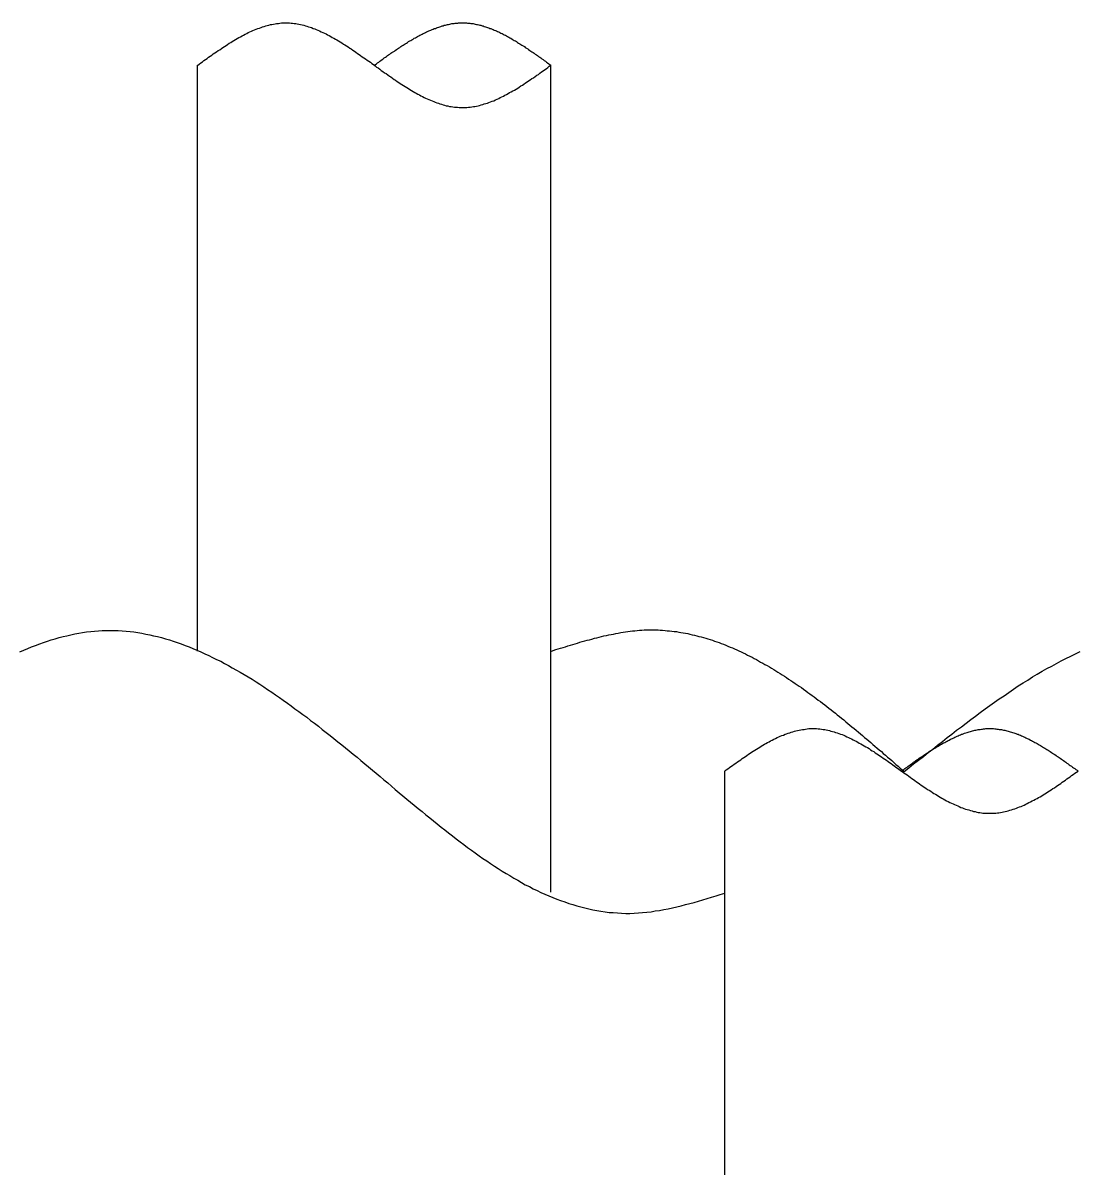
# Model space of a CAD drawing. Extents: x 443 to 1217, y -1921 to -677.
# Drawn here: x 550.43 to 555.27, y -858.66 to -853.4 of the extents above; entities that cross this region are included whole.
import ezdxf

# ---------------------------------------------------------------- set-up
doc = ezdxf.new("R2010")
doc.units = 0
doc.header["$MEASUREMENT"] = 0
doc.layers.add('5', color=7, linetype='CONTINUOUS')

msp = doc.modelspace()

# ---------------------------------------------------------------- linework, layer by layer
at = {"layer": '5', "color": 7}
for p, q in [((551.4778, -853.4358), (551.4843, -853.4325)), ((551.4843, -853.4325), (551.492, -853.4292)), ((551.492, -853.4292), (551.4996, -853.427)), ((551.4996, -853.427), (551.5061, -853.4238)), ((551.5061, -853.4238), (551.5138, -853.4216)), ((551.5138, -853.4216), (551.5214, -853.4183)), ((551.5214, -853.4183), (551.5279, -853.4161)), ((551.5279, -853.4161), (551.5356, -853.414)), ((551.5356, -853.414), (551.5432, -853.4118)), ((551.5432, -853.4118), (551.5497, -853.4096)), ((551.5497, -853.4096), (551.5574, -853.4074)), ((551.5574, -853.4074), (551.565, -853.4052)), ((551.565, -853.4052), (551.5715, -853.4042)), ((551.5715, -853.4042), (551.5792, -853.4031)), ((551.5792, -853.4031), (551.5868, -853.402)), ((551.5868, -853.402), (551.5933, -853.3998)), ((551.5933, -853.3998), (551.601, -853.3998)), ((551.601, -853.3998), (551.6086, -853.3987)), ((551.6086, -853.3987), (551.6162, -853.3976)), ((551.6162, -853.3976), (551.6227, -853.3976)), ((551.6227, -853.3976), (551.6304, -853.3976)), ((551.6304, -853.3976), (551.638, -853.3976)), ((551.638, -853.3976), (551.6445, -853.3976)), ((551.6445, -853.3976), (551.6522, -853.3976)), ((551.6522, -853.3976), (551.6598, -853.3987)), ((551.6598, -853.3987), (551.6663, -853.3987)), ((551.6663, -853.3987), (551.674, -853.3998)), ((551.674, -853.3998), (551.6816, -853.4009)), ((551.6816, -853.4009), (551.6881, -853.402)), ((551.6881, -853.402), (551.6958, -853.4031)), ((551.6958, -853.4031), (551.7034, -853.4052)), ((551.7034, -853.4052), (551.7099, -853.4063)), ((551.7099, -853.4063), (551.7176, -853.4085)), ((551.7176, -853.4085), (551.7252, -853.4107)), ((551.7252, -853.4107), (551.7317, -853.4129)), ((551.7317, -853.4129), (551.7394, -853.4151)), ((551.7394, -853.4151), (551.747, -853.4172)), ((551.747, -853.4172), (551.7535, -853.4194)), ((551.7535, -853.4194), (551.7612, -853.4227)), ((551.7612, -853.4227), (551.7688, -853.4249)), ((551.7688, -853.4249), (551.7753, -853.4281)), ((551.7753, -853.4281), (551.783, -853.4314)), ((551.783, -853.4314), (551.7906, -853.4347)), ((551.7906, -853.4347), (551.7971, -853.4379)), ((552.2865, -853.4369), (552.2919, -853.4347)), ((552.2919, -853.4347), (552.2963, -853.4325)), ((552.2963, -853.4325), (552.3017, -853.4303)), ((552.3017, -853.4303), (552.3072, -853.4281)), ((552.3072, -853.4281), (552.3115, -853.426)), ((552.3115, -853.426), (552.317, -853.4238)), ((552.317, -853.4238), (552.3224, -853.4227)), ((552.3224, -853.4227), (552.3279, -853.4205)), ((552.3279, -853.4205), (552.3322, -853.4183)), ((552.3322, -853.4183), (552.3377, -853.4172)), ((552.3377, -853.4172), (552.3431, -853.4151)), ((552.3431, -853.4151), (552.3475, -853.414)), ((552.3475, -853.414), (552.3529, -853.4118)), ((552.3529, -853.4118), (552.3584, -853.4107)), ((552.3584, -853.4107), (552.3627, -853.4085)), ((552.3627, -853.4085), (552.3682, -853.4074)), ((552.3682, -853.4074), (552.3736, -853.4063)), ((552.3736, -853.4063), (552.378, -853.4052)), ((552.378, -853.4052), (552.3834, -853.4042)), ((552.3834, -853.4042), (552.3889, -853.4031)), ((552.3889, -853.4031), (552.3933, -853.402)), ((552.3933, -853.402), (552.3987, -853.4009)), ((552.3987, -853.4009), (552.4042, -853.4009)), ((552.4042, -853.4009), (552.4085, -853.3998)), ((552.4085, -853.3998), (552.414, -853.3987)), ((552.414, -853.3987), (552.4194, -853.3987)), ((552.4194, -853.3987), (552.4249, -853.3987)), ((552.4249, -853.3987), (552.4292, -853.3976)), ((552.4292, -853.3976), (552.4347, -853.3976)), ((552.4347, -853.3976), (552.4401, -853.3976)), ((552.4401, -853.3976), (552.4445, -853.3976)), ((552.4445, -853.3976), (552.4499, -853.3976)), ((552.4499, -853.3976), (552.4554, -853.3976)), ((552.4554, -853.3976), (552.4597, -853.3976)), ((552.4597, -853.3976), (552.4652, -853.3976)), ((552.4652, -853.3976), (552.4706, -853.3987)), ((552.4706, -853.3987), (552.475, -853.3987)), ((552.475, -853.3987), (552.4804, -853.3987)), ((552.4804, -853.3987), (552.4859, -853.3998)), ((552.4859, -853.3998), (552.4902, -853.4009)), ((552.4902, -853.4009), (552.4957, -853.4009)), ((552.4957, -853.4009), (552.5011, -853.402)), ((552.5011, -853.402), (552.5055, -853.4031)), ((552.5055, -853.4031), (552.511, -853.4042)), ((552.511, -853.4042), (552.5164, -853.4052)), ((552.5164, -853.4052), (552.5219, -853.4063)), ((552.5219, -853.4063), (552.5262, -853.4074)), ((552.5262, -853.4074), (552.5317, -853.4085)), ((552.5317, -853.4085), (552.5371, -853.4107)), ((552.5371, -853.4107), (552.5415, -853.4118)), ((552.5415, -853.4118), (552.5469, -853.414)), ((552.5469, -853.414), (552.5524, -853.4151)), ((552.5524, -853.4151), (552.5567, -853.4172)), ((552.5567, -853.4172), (552.5622, -853.4183)), ((552.5622, -853.4183), (552.5676, -853.4205)), ((552.5676, -853.4205), (552.572, -853.4227)), ((552.572, -853.4227), (552.5774, -853.4238)), ((552.5774, -853.4238), (552.5829, -853.426)), ((552.5829, -853.426), (552.5872, -853.4281)), ((552.5872, -853.4281), (552.5927, -853.4303)), ((552.5927, -853.4303), (552.5981, -853.4325)), ((552.5981, -853.4325), (552.6025, -853.4347)), ((552.6025, -853.4347), (552.608, -853.4369)), ((551.3754, -853.4913), (551.383, -853.487)), ((551.383, -853.487), (551.3895, -853.4826)), ((551.3895, -853.4826), (551.3972, -853.4783)), ((551.3972, -853.4783), (551.4048, -853.4739)), ((551.4048, -853.4739), (551.4113, -853.4695)), ((551.4113, -853.4695), (551.419, -853.4652)), ((551.419, -853.4652), (551.4266, -853.4619)), ((551.4266, -853.4619), (551.4342, -853.4576)), ((551.4342, -853.4576), (551.4407, -853.4543)), ((551.4407, -853.4543), (551.4484, -853.4499)), ((551.4484, -853.4499), (551.456, -853.4467)), ((551.456, -853.4467), (551.4625, -853.4423)), ((551.4625, -853.4423), (551.4702, -853.439)), ((551.4702, -853.439), (551.4778, -853.4358)), ((551.7971, -853.4379), (551.8047, -853.4412)), ((551.8047, -853.4412), (551.8124, -853.4445)), ((551.8124, -853.4445), (551.82, -853.4478)), ((551.82, -853.4478), (551.8265, -853.4521)), ((551.8265, -853.4521), (551.8342, -853.4554)), ((551.8342, -853.4554), (551.8418, -853.4597)), ((551.8418, -853.4597), (551.8483, -853.4641)), ((551.8483, -853.4641), (551.856, -853.4674)), ((551.856, -853.4674), (551.8636, -853.4717)), ((551.8636, -853.4717), (551.8701, -853.4761)), ((551.8701, -853.4761), (551.8778, -853.4804)), ((551.8778, -853.4804), (551.8854, -853.4848)), ((551.8854, -853.4848), (551.8919, -853.4892)), ((552.1895, -853.4903), (552.1949, -853.487)), ((552.1949, -853.487), (552.1993, -853.4837)), ((552.1993, -853.4837), (552.2047, -853.4804)), ((552.2047, -853.4804), (552.2102, -853.4783)), ((552.2102, -853.4783), (552.2145, -853.475)), ((552.2145, -853.475), (552.22, -853.4717)), ((552.22, -853.4717), (552.2254, -853.4685)), ((552.2254, -853.4685), (552.2309, -853.4663)), ((552.2309, -853.4663), (552.2352, -853.463)), ((552.2352, -853.463), (552.2407, -853.4597)), ((552.2407, -853.4597), (552.2461, -853.4576)), ((552.2461, -853.4576), (552.2505, -853.4543)), ((552.2505, -853.4543), (552.2559, -853.4521)), ((552.2559, -853.4521), (552.2614, -853.4499)), ((552.2614, -853.4499), (552.2657, -853.4467)), ((552.2657, -853.4467), (552.2712, -853.4445)), ((552.2712, -853.4445), (552.2766, -853.4423)), ((552.2766, -853.4423), (552.281, -853.439)), ((552.281, -853.439), (552.2865, -853.4369)), ((552.608, -853.4369), (552.6134, -853.439)), ((552.6134, -853.439), (552.6188, -853.4423)), ((552.6188, -853.4423), (552.6232, -853.4445)), ((552.6232, -853.4445), (552.6287, -853.4467)), ((552.6287, -853.4467), (552.6341, -853.4499)), ((552.6341, -853.4499), (552.6385, -853.4521)), ((552.6385, -853.4521), (552.6439, -853.4543)), ((552.6439, -853.4543), (552.6494, -853.4576)), ((552.6494, -853.4576), (552.6537, -853.4597)), ((552.6537, -853.4597), (552.6592, -853.463)), ((552.6592, -853.463), (552.6646, -853.4663)), ((552.6646, -853.4663), (552.669, -853.4685)), ((552.669, -853.4685), (552.6744, -853.4717)), ((552.6744, -853.4717), (552.6799, -853.475)), ((552.6799, -853.475), (552.6842, -853.4783)), ((552.6842, -853.4783), (552.6897, -853.4804)), ((552.6897, -853.4804), (552.6951, -853.4837)), ((552.6951, -853.4837), (552.6995, -853.487)), ((552.6995, -853.487), (552.7049, -853.4903)), ((551.2958, -853.5458), (551.3023, -853.5404)), ((551.3023, -853.5404), (551.31, -853.5349)), ((551.31, -853.5349), (551.3176, -853.5306)), ((551.3176, -853.5306), (551.3241, -853.5251)), ((551.3241, -853.5251), (551.3318, -853.5208)), ((551.3318, -853.5208), (551.3394, -853.5153)), ((551.3394, -853.5153), (551.3459, -853.511)), ((551.3459, -853.511), (551.3536, -853.5055)), ((551.3536, -853.5055), (551.3612, -853.5012)), ((551.3612, -853.5012), (551.3677, -853.4968)), ((551.3677, -853.4968), (551.3754, -853.4913)), ((551.8919, -853.4892), (551.8996, -853.4946)), ((551.8996, -853.4946), (551.9072, -853.499)), ((551.9072, -853.499), (551.9137, -853.5033)), ((551.9137, -853.5033), (551.9214, -853.5077)), ((551.9214, -853.5077), (551.929, -853.5131)), ((551.929, -853.5131), (551.9355, -853.5175)), ((551.9355, -853.5175), (551.9432, -853.523)), ((551.9432, -853.523), (551.9508, -853.5273)), ((551.9508, -853.5273), (551.9573, -853.5328)), ((551.9573, -853.5328), (551.965, -853.5382)), ((551.965, -853.5382), (551.9726, -853.5426)), ((552.1132, -853.5415), (552.1175, -853.5371)), ((552.1175, -853.5371), (552.123, -853.5338)), ((552.123, -853.5338), (552.1284, -853.5306)), ((552.1284, -853.5306), (552.1339, -853.5273)), ((552.1339, -853.5273), (552.1382, -853.524)), ((552.1382, -853.524), (552.1437, -853.5197)), ((552.1437, -853.5197), (552.1491, -853.5164)), ((552.1491, -853.5164), (552.1535, -853.5131)), ((552.1535, -853.5131), (552.1589, -853.5099)), ((552.1589, -853.5099), (552.1644, -853.5066)), ((552.1644, -853.5066), (552.1688, -853.5033)), ((552.1688, -853.5033), (552.1742, -853.5001)), ((552.1742, -853.5001), (552.1796, -853.4968)), ((552.1796, -853.4968), (552.184, -853.4935)), ((552.184, -853.4935), (552.1895, -853.4903)), ((552.7049, -853.4903), (552.7104, -853.4935)), ((552.7104, -853.4935), (552.7148, -853.4968)), ((552.7148, -853.4968), (552.7202, -853.5001)), ((552.7202, -853.5001), (552.7257, -853.5033)), ((552.7257, -853.5033), (552.7311, -853.5066)), ((552.7311, -853.5066), (552.7355, -853.5099)), ((552.7355, -853.5099), (552.7409, -853.5131)), ((552.7409, -853.5131), (552.7464, -853.5164)), ((552.7464, -853.5164), (552.7507, -853.5197)), ((552.7507, -853.5197), (552.7562, -853.524)), ((552.7562, -853.524), (552.7616, -853.5273)), ((552.7616, -853.5273), (552.766, -853.5306)), ((552.766, -853.5306), (552.7714, -853.5338)), ((552.7714, -853.5338), (552.7769, -853.5371)), ((552.7769, -853.5371), (552.7812, -853.5415)), ((551.2304, -853.5916), (551.237, -853.5873)), ((551.237, -853.5873), (551.2446, -853.5818)), ((551.2446, -853.5818), (551.2522, -853.5764)), ((551.2522, -853.5764), (551.2587, -853.5709)), ((551.2587, -853.5709), (551.2664, -853.5655)), ((551.2664, -853.5655), (551.274, -853.5611)), ((551.274, -853.5611), (551.2805, -853.5556)), ((551.2805, -853.5556), (551.2882, -853.5502)), ((551.2882, -853.5502), (551.2958, -853.5458)), ((551.9726, -853.5426), (551.9791, -853.548)), ((551.9791, -853.548), (551.9868, -853.5535)), ((551.9868, -853.5535), (551.9944, -853.5578)), ((551.9944, -853.5578), (552.002, -853.5633)), ((552.002, -853.5633), (552.0085, -853.5687)), ((552.0085, -853.5687), (552.0162, -853.5742)), ((552.0162, -853.5742), (552.0238, -853.5785)), ((552.0238, -853.5785), (552.0303, -853.584)), ((552.0303, -853.584), (552.038, -853.5894)), ((552.038, -853.5894), (552.0456, -853.5949)), ((552.0412, -853.5916), (552.0467, -853.5883)), ((552.0467, -853.5883), (552.0521, -853.5851)), ((552.0521, -853.5851), (552.0565, -853.5807)), ((552.0565, -853.5807), (552.0619, -853.5774)), ((552.0619, -853.5774), (552.0674, -853.5742)), ((552.0674, -853.5742), (552.0718, -853.5698)), ((552.0718, -853.5698), (552.0772, -853.5665)), ((552.0772, -853.5665), (552.0827, -853.5633)), ((552.0827, -853.5633), (552.087, -853.5589)), ((552.087, -853.5589), (552.0925, -853.5556)), ((552.0925, -853.5556), (552.0979, -853.5524)), ((552.0979, -853.5524), (552.1023, -853.548)), ((552.1023, -853.548), (552.1077, -853.5447)), ((552.1077, -853.5447), (552.1132, -853.5415)), ((552.7812, -853.5415), (552.7867, -853.5447)), ((552.7867, -853.5447), (552.7921, -853.548)), ((552.7921, -853.548), (552.7965, -853.5524)), ((552.7965, -853.5524), (552.8019, -853.5556)), ((552.8019, -853.5556), (552.8074, -853.5589)), ((552.8074, -853.5589), (552.8117, -853.5633)), ((552.8117, -853.5633), (552.8172, -853.5665)), ((552.8172, -853.5665), (552.8226, -853.5698)), ((552.8226, -853.5698), (552.8281, -853.5742)), ((552.8281, -853.5742), (552.8325, -853.5774)), ((552.8325, -853.5774), (552.8379, -853.5807)), ((552.8379, -853.5807), (552.8434, -853.5851)), ((552.8434, -853.5851), (552.8477, -853.5883)), ((552.8455, -853.5971), (552.8532, -853.5916)), ((552.8477, -853.5883), (552.8532, -853.5916)), ((552.0456, -853.5949), (552.0521, -853.6003)), ((552.0521, -853.6003), (552.0598, -853.6047)), ((552.0598, -853.6047), (552.0674, -853.6101)), ((552.0674, -853.6101), (552.0739, -853.6156)), ((552.0739, -853.6156), (552.0816, -853.621)), ((552.0816, -853.621), (552.0892, -853.6265)), ((552.0892, -853.6265), (552.0957, -853.6308)), ((552.0957, -853.6308), (552.1034, -853.6363)), ((552.1034, -853.6363), (552.111, -853.6417)), ((552.111, -853.6417), (552.1175, -853.6461)), ((552.7725, -853.6494), (552.7801, -853.6439)), ((552.7801, -853.6439), (552.7878, -853.6385)), ((552.7878, -853.6385), (552.7954, -853.6341)), ((552.7954, -853.6341), (552.8019, -853.6287)), ((552.8019, -853.6287), (552.8096, -853.6232)), ((552.8096, -853.6232), (552.8172, -853.6178)), ((552.8172, -853.6178), (552.8237, -853.6134)), ((552.8237, -853.6134), (552.8314, -853.608)), ((552.8314, -853.608), (552.839, -853.6025)), ((552.839, -853.6025), (552.8455, -853.5971)), ((552.1175, -853.6461), (552.1252, -853.6516)), ((552.1252, -853.6516), (552.1328, -853.657)), ((552.1328, -853.657), (552.1393, -853.6614)), ((552.1393, -853.6614), (552.147, -853.6668)), ((552.147, -853.6668), (552.1546, -853.6712)), ((552.1546, -853.6712), (552.1611, -853.6755)), ((552.1611, -853.6755), (552.1688, -853.681)), ((552.1688, -853.681), (552.1764, -853.6853)), ((552.1764, -853.6853), (552.1829, -853.6897)), ((552.1829, -853.6897), (552.1905, -853.6951)), ((552.1905, -853.6951), (552.1982, -853.6995)), ((552.693, -853.7017), (552.7006, -853.6973)), ((552.7006, -853.6973), (552.7071, -853.693)), ((552.7071, -853.693), (552.7148, -853.6875)), ((552.7148, -853.6875), (552.7224, -853.6832)), ((552.7224, -853.6832), (552.7289, -853.6788)), ((552.7289, -853.6788), (552.7365, -853.6733)), ((552.7365, -853.6733), (552.7442, -853.669)), ((552.7442, -853.669), (552.7507, -853.6635)), ((552.7507, -853.6635), (552.7583, -853.6592)), ((552.7583, -853.6592), (552.766, -853.6537)), ((552.766, -853.6537), (552.7725, -853.6494)), ((552.1982, -853.6995), (552.2058, -853.7039)), ((552.2058, -853.7039), (552.2123, -853.7082)), ((552.2123, -853.7082), (552.22, -853.7126)), ((552.22, -853.7126), (552.2276, -853.7169)), ((552.2276, -853.7169), (552.2341, -853.7202)), ((552.2341, -853.7202), (552.2418, -853.7246)), ((552.2418, -853.7246), (552.2494, -853.7289)), ((552.2494, -853.7289), (552.2559, -853.7322)), ((552.2559, -853.7322), (552.2636, -853.7366)), ((552.2636, -853.7366), (552.2712, -853.7398)), ((552.2712, -853.7398), (552.2777, -853.7431)), ((552.2777, -853.7431), (552.2854, -853.7464)), ((552.2854, -853.7464), (552.293, -853.7496)), ((552.293, -853.7496), (552.2995, -853.7529)), ((552.5981, -853.7518), (552.6058, -853.7485)), ((552.6058, -853.7485), (552.6134, -853.7453)), ((552.6134, -853.7453), (552.6199, -853.7409)), ((552.6199, -853.7409), (552.6276, -853.7376)), ((552.6276, -853.7376), (552.6352, -853.7344)), ((552.6352, -853.7344), (552.6417, -853.73)), ((552.6417, -853.73), (552.6494, -853.7267)), ((552.6494, -853.7267), (552.657, -853.7224)), ((552.657, -853.7224), (552.6635, -853.718)), ((552.6635, -853.718), (552.6712, -853.7148)), ((552.6712, -853.7148), (552.6788, -853.7104)), ((552.6788, -853.7104), (552.6853, -853.706)), ((552.6853, -853.706), (552.693, -853.7017)), ((552.2995, -853.7529), (552.3072, -853.7562)), ((552.3072, -853.7562), (552.3148, -853.7594)), ((552.3148, -853.7594), (552.3213, -853.7616)), ((552.3213, -853.7616), (552.329, -853.7649)), ((552.329, -853.7649), (552.3366, -853.7671)), ((552.3366, -853.7671), (552.3431, -853.7693)), ((552.3431, -853.7693), (552.3508, -853.7714)), ((552.3508, -853.7714), (552.3584, -853.7736)), ((552.3584, -853.7736), (552.3649, -853.7758)), ((552.3649, -853.7758), (552.3725, -853.778)), ((552.3725, -853.778), (552.3802, -853.7791)), ((552.3802, -853.7791), (552.3867, -853.7812)), ((552.3867, -853.7812), (552.3943, -853.7823)), ((552.3943, -853.7823), (552.402, -853.7834)), ((552.402, -853.7834), (552.4096, -853.7845)), ((552.4096, -853.7845), (552.4161, -853.7856)), ((552.4161, -853.7856), (552.4238, -853.7856)), ((552.4238, -853.7856), (552.4314, -853.7867)), ((552.4314, -853.7867), (552.4379, -853.7867)), ((552.4379, -853.7867), (552.4456, -853.7867)), ((552.4456, -853.7867), (552.4532, -853.7867)), ((552.4532, -853.7867), (552.4597, -853.7867)), ((552.4597, -853.7867), (552.4674, -853.7867)), ((552.4674, -853.7867), (552.475, -853.7856)), ((552.475, -853.7856), (552.4815, -853.7845)), ((552.4815, -853.7845), (552.4892, -853.7834)), ((552.4892, -853.7834), (552.4968, -853.7823)), ((552.4968, -853.7823), (552.5033, -853.7812)), ((552.5033, -853.7812), (552.511, -853.7801)), ((552.511, -853.7801), (552.5186, -853.778)), ((552.5186, -853.778), (552.5251, -853.7769)), ((552.5251, -853.7769), (552.5328, -853.7747)), ((552.5328, -853.7747), (552.5404, -853.7725)), ((552.5404, -853.7725), (552.5469, -853.7703)), ((552.5469, -853.7703), (552.5545, -853.7682)), ((552.5545, -853.7682), (552.5622, -853.766)), ((552.5622, -853.766), (552.5687, -853.7627)), ((552.5687, -853.7627), (552.5763, -853.7605)), ((552.5763, -853.7605), (552.584, -853.7573)), ((552.584, -853.7573), (552.5916, -853.7551)), ((552.5916, -853.7551), (552.5981, -853.7518)), ((550.5765, -856.2279), (550.594, -856.2224)), ((550.594, -856.2224), (550.6125, -856.2181)), ((550.6125, -856.2181), (550.6299, -856.2137)), ((550.6299, -856.2137), (550.6484, -856.2094)), ((550.6484, -856.2094), (550.6659, -856.205)), ((550.6659, -856.205), (550.6844, -856.2017)), ((550.6844, -856.2017), (550.7018, -856.1996)), ((550.7018, -856.1996), (550.7204, -856.1963)), ((550.7204, -856.1963), (550.7389, -856.1941)), ((550.7389, -856.1941), (550.7563, -856.193)), ((550.7563, -856.193), (550.7749, -856.1908)), ((550.7749, -856.1908), (550.7923, -856.1898)), ((550.7923, -856.1898), (550.8108, -856.1898)), ((550.8108, -856.1898), (550.8294, -856.1898)), ((550.8294, -856.1898), (550.8468, -856.1898)), ((550.8468, -856.1898), (550.8653, -856.1898)), ((550.8653, -856.1898), (550.8828, -856.1908)), ((550.8828, -856.1908), (550.9013, -856.193)), ((550.9013, -856.193), (550.9198, -856.1941)), ((550.9198, -856.1941), (550.9372, -856.1963)), ((550.9372, -856.1963), (550.9558, -856.1996)), ((550.9558, -856.1996), (550.9732, -856.2017)), ((550.9732, -856.2017), (550.9917, -856.2061)), ((550.9917, -856.2061), (551.0103, -856.2094)), ((551.0103, -856.2094), (551.0277, -856.2137)), ((551.0277, -856.2137), (551.0462, -856.2181)), ((551.0462, -856.2181), (551.0637, -856.2224)), ((551.0637, -856.2224), (551.0822, -856.2279)), ((553.0526, -856.2257), (553.0635, -856.2235)), ((553.0635, -856.2235), (553.0744, -856.2203)), ((553.0744, -856.2203), (553.0853, -856.2181)), ((553.0853, -856.2181), (553.0962, -856.2148)), ((553.0962, -856.2148), (553.1082, -856.2126)), ((553.1082, -856.2126), (553.1191, -856.2105)), ((553.1191, -856.2105), (553.13, -856.2083)), ((553.13, -856.2083), (553.1409, -856.2061)), ((553.1409, -856.2061), (553.1518, -856.2039)), ((553.1518, -856.2039), (553.1627, -856.2017)), ((553.1627, -856.2017), (553.1736, -856.1996)), ((553.1736, -856.1996), (553.1845, -856.1974)), ((553.1845, -856.1974), (553.1954, -856.1963)), ((553.1954, -856.1963), (553.2063, -856.1952)), ((553.2063, -856.1952), (553.2172, -856.193)), ((553.2172, -856.193), (553.2281, -856.1919)), ((553.2281, -856.1919), (553.2379, -856.1908)), ((553.2379, -856.1908), (553.2488, -856.1898)), ((553.2488, -856.1898), (553.2597, -856.1887)), ((553.2597, -856.1887), (553.2706, -856.1887)), ((553.2706, -856.1887), (553.2815, -856.1876)), ((553.2815, -856.1876), (553.2924, -856.1876)), ((553.2924, -856.1876), (553.3033, -856.1876)), ((553.3033, -856.1876), (553.3131, -856.1876)), ((553.3131, -856.1876), (553.324, -856.1876)), ((553.324, -856.1876), (553.3349, -856.1876)), ((553.3349, -856.1876), (553.3458, -856.1876)), ((553.3458, -856.1876), (553.3556, -856.1887)), ((553.3556, -856.1887), (553.3665, -856.1887)), ((553.3665, -856.1887), (553.3774, -856.1898)), ((553.3774, -856.1898), (553.3872, -856.1908)), ((553.3872, -856.1908), (553.3981, -856.1919)), ((553.3981, -856.1919), (553.409, -856.193)), ((553.409, -856.193), (553.4188, -856.1941)), ((553.4188, -856.1941), (553.4297, -856.1952)), ((553.4297, -856.1952), (553.4406, -856.1974)), ((553.4406, -856.1974), (553.4504, -856.1985)), ((553.4504, -856.1985), (553.4613, -856.2007)), ((553.4613, -856.2007), (553.4711, -856.2028)), ((553.4711, -856.2028), (553.482, -856.2039)), ((553.482, -856.2039), (553.4918, -856.2061)), ((553.4918, -856.2061), (553.5027, -856.2094)), ((553.5027, -856.2094), (553.5125, -856.2115)), ((553.5125, -856.2115), (553.5234, -856.2137)), ((553.5234, -856.2137), (553.5332, -856.217)), ((553.5332, -856.217), (553.5441, -856.2192)), ((553.5441, -856.2192), (553.5539, -856.2224)), ((553.5539, -856.2224), (553.5648, -856.2257)), ((550.4316, -856.2802), (550.4501, -856.2726)), ((550.4501, -856.2726), (550.4675, -856.265)), ((550.4675, -856.265), (550.4861, -856.2584)), ((550.4861, -856.2584), (550.5046, -856.2519)), ((550.5046, -856.2519), (550.522, -856.2453)), ((550.522, -856.2453), (550.5406, -856.2388)), ((550.5406, -856.2388), (550.558, -856.2333)), ((550.558, -856.2333), (550.5765, -856.2279)), ((551.0822, -856.2279), (551.1007, -856.2333)), ((551.1007, -856.2333), (551.1182, -856.2388)), ((551.1182, -856.2388), (551.1367, -856.2453)), ((551.1367, -856.2453), (551.1552, -856.2519)), ((551.1552, -856.2519), (551.1727, -856.2584)), ((551.1727, -856.2584), (551.1912, -856.265)), ((551.1912, -856.265), (551.2086, -856.2726)), ((551.2086, -856.2726), (551.2271, -856.2802)), ((552.875, -856.278), (552.8869, -856.2748)), ((552.8869, -856.2748), (552.8978, -856.2715)), ((552.8978, -856.2715), (552.9087, -856.2682)), ((552.9087, -856.2682), (552.9196, -856.265)), ((552.9196, -856.265), (552.9305, -856.2606)), ((552.9305, -856.2606), (552.9425, -856.2573)), ((552.9425, -856.2573), (552.9534, -856.2541)), ((552.9534, -856.2541), (552.9643, -856.2508)), ((552.9643, -856.2508), (552.9752, -856.2475)), ((552.9752, -856.2475), (552.9861, -856.2442)), ((552.9861, -856.2442), (552.997, -856.241)), ((552.997, -856.241), (553.009, -856.2377)), ((553.009, -856.2377), (553.0199, -856.2344)), ((553.0199, -856.2344), (553.0308, -856.2323)), ((553.0308, -856.2323), (553.0417, -856.229)), ((553.0417, -856.229), (553.0526, -856.2257)), ((553.5648, -856.2257), (553.5746, -856.2279)), ((553.5746, -856.2279), (553.5844, -856.2312)), ((553.5844, -856.2312), (553.5953, -856.2344)), ((553.5953, -856.2344), (553.6051, -856.2388)), ((553.6051, -856.2388), (553.616, -856.2421)), ((553.616, -856.2421), (553.6258, -856.2453)), ((553.6258, -856.2453), (553.6357, -856.2497)), ((553.6357, -856.2497), (553.6466, -856.253)), ((553.6466, -856.253), (553.6564, -856.2573)), ((553.6564, -856.2573), (553.6662, -856.2617)), ((553.6662, -856.2617), (553.676, -856.266)), ((553.676, -856.266), (553.6869, -856.2693)), ((553.6869, -856.2693), (553.6967, -856.2748)), ((553.6967, -856.2748), (553.7065, -856.2791)), ((550.4141, -856.2878), (550.4316, -856.2802)), ((551.2271, -856.2802), (551.2457, -856.2878)), ((551.2457, -856.2878), (551.2631, -856.2966)), ((551.2631, -856.2966), (551.2816, -856.3053)), ((551.2816, -856.3053), (551.2991, -856.314)), ((551.2991, -856.314), (551.3176, -856.3227)), ((551.3176, -856.3227), (551.3361, -856.3314)), ((552.8532, -856.2857), (552.8641, -856.2824)), ((552.8641, -856.2824), (552.875, -856.278)), ((553.7065, -856.2791), (553.7163, -856.2835)), ((553.7163, -856.2835), (553.7272, -856.2878)), ((553.7272, -856.2878), (553.737, -856.2933)), ((553.737, -856.2933), (553.7468, -856.2976)), ((553.7468, -856.2976), (553.7566, -856.3031)), ((553.7566, -856.3031), (553.7664, -856.3075)), ((553.7664, -856.3075), (553.7773, -856.3129)), ((553.7773, -856.3129), (553.7871, -856.3184)), ((553.7871, -856.3184), (553.7969, -856.3238)), ((553.7969, -856.3238), (553.8068, -856.3293)), ((553.8068, -856.3293), (553.8166, -856.3347)), ((555.1756, -856.3412), (555.1974, -856.3293)), ((555.1974, -856.3293), (555.2192, -856.3184)), ((555.2192, -856.3184), (555.241, -856.3075)), ((555.241, -856.3075), (555.2628, -856.2966)), ((555.2628, -856.2966), (555.2846, -856.2867)), ((551.3361, -856.3314), (551.3536, -856.3412)), ((551.3536, -856.3412), (551.3721, -856.351)), ((551.3721, -856.351), (551.3895, -856.3609)), ((551.3895, -856.3609), (551.4081, -856.3718)), ((551.4081, -856.3718), (551.4255, -856.3816)), ((551.4255, -856.3816), (551.444, -856.3925)), ((553.8166, -856.3347), (553.8264, -856.3401)), ((553.8264, -856.3401), (553.8362, -856.3456)), ((553.8362, -856.3456), (553.8471, -856.351)), ((553.8471, -856.351), (553.8569, -856.3565)), ((553.8569, -856.3565), (553.8667, -856.363)), ((553.8667, -856.363), (553.8765, -856.3685)), ((553.8765, -856.3685), (553.8863, -856.375)), ((553.8863, -856.375), (553.8961, -856.3816)), ((553.8961, -856.3816), (553.9059, -856.387)), ((555.0873, -856.3903), (555.1091, -856.3772)), ((555.1091, -856.3772), (555.132, -856.3652)), ((555.132, -856.3652), (555.1538, -856.3532)), ((555.1538, -856.3532), (555.1756, -856.3412)), ((551.444, -856.3925), (551.4625, -856.4034)), ((551.4625, -856.4034), (551.48, -856.4143)), ((551.48, -856.4143), (551.4985, -856.4262)), ((551.4985, -856.4262), (551.5159, -856.4371)), ((553.9059, -856.387), (553.9157, -856.3936)), ((553.9157, -856.3936), (553.9255, -856.4001)), ((553.9255, -856.4001), (553.9354, -856.4066)), ((553.9354, -856.4066), (553.9452, -856.4132)), ((553.9452, -856.4132), (553.955, -856.4197)), ((553.955, -856.4197), (553.9648, -856.4262)), ((553.9648, -856.4262), (553.9746, -856.4328)), ((553.9746, -856.4328), (553.9844, -856.4393)), ((555.0001, -856.4448), (555.0219, -856.4306)), ((555.0219, -856.4306), (555.0437, -856.4175)), ((555.0437, -856.4175), (555.0655, -856.4034)), ((555.0655, -856.4034), (555.0873, -856.3903)), ((551.5159, -856.4371), (551.5345, -856.4491)), ((551.5345, -856.4491), (551.5519, -856.4611)), ((551.5519, -856.4611), (551.5704, -856.4731)), ((551.5704, -856.4731), (551.5879, -856.4851)), ((551.5879, -856.4851), (551.6064, -856.4982)), ((553.9844, -856.4393), (553.9942, -856.4459)), ((553.9942, -856.4459), (554.004, -856.4524)), ((554.004, -856.4524), (554.0138, -856.46)), ((554.0138, -856.46), (554.0236, -856.4666)), ((554.0236, -856.4666), (554.0334, -856.4742)), ((554.0334, -856.4742), (554.0433, -856.4807)), ((554.0433, -856.4807), (554.0531, -856.4884)), ((554.9347, -856.4895), (554.9565, -856.4742)), ((554.9565, -856.4742), (554.9783, -856.46)), ((554.9783, -856.46), (555.0001, -856.4448)), ((551.6064, -856.4982), (551.6238, -856.5102)), ((551.6238, -856.5102), (551.6424, -856.5232)), ((551.6424, -856.5232), (551.6598, -856.5363)), ((551.6598, -856.5363), (551.6772, -856.5494)), ((554.0531, -856.4884), (554.0629, -856.4949)), ((554.0629, -856.4949), (554.0716, -856.5025)), ((554.0716, -856.5025), (554.0814, -856.5102)), ((554.0814, -856.5102), (554.0912, -856.5167)), ((554.0912, -856.5167), (554.101, -856.5243)), ((554.101, -856.5243), (554.1108, -856.532)), ((554.1108, -856.532), (554.1206, -856.5396)), ((554.1206, -856.5396), (554.1304, -856.5472)), ((554.8475, -856.5505), (554.8693, -856.5352)), ((554.8693, -856.5352), (554.8911, -856.52)), ((554.8911, -856.52), (554.9129, -856.5036)), ((554.9129, -856.5036), (554.9347, -856.4895)), ((551.6772, -856.5494), (551.6958, -856.5625)), ((551.6958, -856.5625), (551.7132, -856.5756)), ((551.7132, -856.5756), (551.7317, -856.5886)), ((551.7317, -856.5886), (551.7492, -856.6028)), ((554.1304, -856.5472), (554.1402, -856.5548)), ((554.1402, -856.5548), (554.1501, -856.5625)), ((554.1501, -856.5625), (554.1599, -856.5701)), ((554.1599, -856.5701), (554.1686, -856.5777)), ((554.1686, -856.5777), (554.1784, -856.5854)), ((554.1784, -856.5854), (554.1882, -856.593)), ((554.1882, -856.593), (554.198, -856.6006)), ((554.7822, -856.5995), (554.8039, -856.5832)), ((554.8039, -856.5832), (554.8257, -856.5668)), ((554.8257, -856.5668), (554.8475, -856.5505)), ((551.7492, -856.6028), (551.7677, -856.6159)), ((551.7677, -856.6159), (551.7851, -856.63)), ((551.7851, -856.63), (551.8026, -856.6442)), ((551.8026, -856.6442), (551.8211, -856.6584)), ((554.0007, -856.6464), (554.0084, -856.6453)), ((554.0084, -856.6453), (554.016, -856.6442)), ((554.016, -856.6442), (554.0225, -856.6431)), ((554.0225, -856.6431), (554.0302, -856.642)), ((554.0302, -856.642), (554.0378, -856.6409)), ((554.0378, -856.6409), (554.0443, -856.6409)), ((554.0443, -856.6409), (554.052, -856.6409)), ((554.052, -856.6409), (554.0596, -856.6409)), ((554.0596, -856.6409), (554.0661, -856.6409)), ((554.0661, -856.6409), (554.0738, -856.6409)), ((554.0738, -856.6409), (554.0814, -856.642)), ((554.0814, -856.642), (554.089, -856.642)), ((554.089, -856.642), (554.0956, -856.6431)), ((554.0956, -856.6431), (554.1032, -856.6442)), ((554.1032, -856.6442), (554.1108, -856.6453)), ((554.1108, -856.6453), (554.1174, -856.6464)), ((554.198, -856.6006), (554.2078, -856.6093)), ((554.2078, -856.6093), (554.2176, -856.617)), ((554.2176, -856.617), (554.2263, -856.6246)), ((554.2263, -856.6246), (554.2361, -856.6322)), ((554.2361, -856.6322), (554.246, -856.6409)), ((554.246, -856.6409), (554.2558, -856.6486)), ((554.7168, -856.6486), (554.7386, -856.6322)), ((554.7386, -856.6322), (554.7604, -856.6159)), ((554.7604, -856.6159), (554.7822, -856.5995)), ((554.8105, -856.6464), (554.8159, -856.6453)), ((554.8159, -856.6453), (554.8203, -856.6442)), ((554.8203, -856.6442), (554.8257, -856.6442)), ((554.8257, -856.6442), (554.8312, -856.6431)), ((554.8312, -856.6431), (554.8356, -856.6431)), ((554.8356, -856.6431), (554.841, -856.642)), ((554.841, -856.642), (554.8465, -856.642)), ((554.8465, -856.642), (554.8508, -856.6409)), ((554.8508, -856.6409), (554.8563, -856.6409)), ((554.8563, -856.6409), (554.8617, -856.6409)), ((554.8617, -856.6409), (554.8661, -856.6409)), ((554.8661, -856.6409), (554.8715, -856.6409)), ((554.8715, -856.6409), (554.877, -856.6409)), ((554.877, -856.6409), (554.8824, -856.6409)), ((554.8824, -856.6409), (554.8868, -856.6409)), ((554.8868, -856.6409), (554.8922, -856.642)), ((554.8922, -856.642), (554.8977, -856.642)), ((554.8977, -856.642), (554.902, -856.6431)), ((554.902, -856.6431), (554.9075, -856.6431)), ((554.9075, -856.6431), (554.9129, -856.6442)), ((554.9129, -856.6442), (554.9173, -856.6442)), ((554.9173, -856.6442), (554.9227, -856.6453)), ((554.9227, -856.6453), (554.9282, -856.6464)), ((551.8211, -856.6584), (551.8385, -856.6725)), ((551.8385, -856.6725), (551.856, -856.6867)), ((551.856, -856.6867), (551.8745, -856.7009)), ((553.8558, -856.7009), (553.8623, -856.6976)), ((553.8623, -856.6976), (553.87, -856.6933)), ((553.87, -856.6933), (553.8776, -856.69)), ((553.8776, -856.69), (553.8841, -856.6867)), ((553.8841, -856.6867), (553.8918, -856.6824)), ((553.8918, -856.6824), (553.8994, -856.6791)), ((553.8994, -856.6791), (553.907, -856.6758)), ((553.907, -856.6758), (553.9136, -856.6725)), ((553.9136, -856.6725), (553.9212, -856.6704)), ((553.9212, -856.6704), (553.9288, -856.6671)), ((553.9288, -856.6671), (553.9354, -856.6649)), ((553.9354, -856.6649), (553.943, -856.6616)), ((553.943, -856.6616), (553.9506, -856.6595)), ((553.9506, -856.6595), (553.9572, -856.6573)), ((553.9572, -856.6573), (553.9648, -856.6551)), ((553.9648, -856.6551), (553.9724, -856.6529)), ((553.9724, -856.6529), (553.979, -856.6507)), ((553.979, -856.6507), (553.9866, -856.6497)), ((553.9866, -856.6497), (553.9942, -856.6475)), ((553.9942, -856.6475), (554.0007, -856.6464)), ((554.1174, -856.6464), (554.125, -856.6486)), ((554.125, -856.6486), (554.1326, -856.6497)), ((554.1326, -856.6497), (554.1392, -856.6518)), ((554.1392, -856.6518), (554.1468, -856.654)), ((554.1468, -856.654), (554.1544, -856.6562)), ((554.1544, -856.6562), (554.161, -856.6584)), ((554.161, -856.6584), (554.1686, -856.6606)), ((554.1686, -856.6606), (554.1762, -856.6627)), ((554.1762, -856.6627), (554.1827, -856.666)), ((554.1827, -856.666), (554.1904, -856.6682)), ((554.1904, -856.6682), (554.198, -856.6715)), ((554.198, -856.6715), (554.2045, -856.6747)), ((554.2045, -856.6747), (554.2122, -856.678)), ((554.2122, -856.678), (554.2198, -856.6813)), ((554.2198, -856.6813), (554.2263, -856.6845)), ((554.2263, -856.6845), (554.234, -856.6878)), ((554.234, -856.6878), (554.2416, -856.6922)), ((554.2416, -856.6922), (554.2481, -856.6954)), ((554.2481, -856.6954), (554.2558, -856.6987)), ((554.2558, -856.6486), (554.2656, -856.6573)), ((554.2656, -856.6573), (554.2754, -856.6649)), ((554.2754, -856.6649), (554.2841, -856.6725)), ((554.2841, -856.6725), (554.2939, -856.6813)), ((554.2939, -856.6813), (554.3037, -856.6889)), ((554.3037, -856.6889), (554.3135, -856.6976)), ((554.3135, -856.6976), (554.3233, -856.7052)), ((554.6514, -856.6998), (554.6732, -856.6824)), ((554.6732, -856.6824), (554.695, -856.666)), ((554.6732, -856.6987), (554.6775, -856.6954)), ((554.6775, -856.6954), (554.683, -856.6933)), ((554.683, -856.6933), (554.6884, -856.69)), ((554.6884, -856.69), (554.6928, -856.6878)), ((554.6928, -856.6878), (554.6982, -856.6856)), ((554.695, -856.666), (554.7168, -856.6486)), ((554.6982, -856.6856), (554.7037, -856.6834)), ((554.7037, -856.6834), (554.708, -856.6802)), ((554.708, -856.6802), (554.7135, -856.678)), ((554.7135, -856.678), (554.7189, -856.6758)), ((554.7189, -856.6758), (554.7233, -856.6736)), ((554.7233, -856.6736), (554.7288, -856.6715)), ((554.7288, -856.6715), (554.7342, -856.6693)), ((554.7342, -856.6693), (554.7386, -856.6671)), ((554.7386, -856.6671), (554.744, -856.666)), ((554.744, -856.666), (554.7495, -856.6638)), ((554.7495, -856.6638), (554.7538, -856.6616)), ((554.7538, -856.6616), (554.7593, -856.6606)), ((554.7593, -856.6606), (554.7647, -856.6584)), ((554.7647, -856.6584), (554.7702, -856.6573)), ((554.7702, -856.6573), (554.7745, -856.6551)), ((554.7745, -856.6551), (554.78, -856.654)), ((554.78, -856.654), (554.7854, -856.6529)), ((554.7854, -856.6529), (554.7898, -856.6507)), ((554.7898, -856.6507), (554.7952, -856.6497)), ((554.7952, -856.6497), (554.8007, -856.6486)), ((554.8007, -856.6486), (554.805, -856.6475)), ((554.805, -856.6475), (554.8105, -856.6464)), ((554.9282, -856.6464), (554.9325, -856.6475)), ((554.9325, -856.6475), (554.938, -856.6486)), ((554.938, -856.6486), (554.9434, -856.6497)), ((554.9434, -856.6497), (554.9478, -856.6507)), ((554.9478, -856.6507), (554.9533, -856.6529)), ((554.9533, -856.6529), (554.9587, -856.654)), ((554.9587, -856.654), (554.9631, -856.6551)), ((554.9631, -856.6551), (554.9685, -856.6573)), ((554.9685, -856.6573), (554.974, -856.6584)), ((554.974, -856.6584), (554.9794, -856.6606)), ((554.9794, -856.6606), (554.9838, -856.6616)), ((554.9838, -856.6616), (554.9892, -856.6638)), ((554.9892, -856.6638), (554.9947, -856.666)), ((554.9947, -856.666), (554.999, -856.6671)), ((554.999, -856.6671), (555.0045, -856.6693)), ((555.0045, -856.6693), (555.0099, -856.6715)), ((555.0099, -856.6715), (555.0143, -856.6736)), ((555.0143, -856.6736), (555.0197, -856.6758)), ((555.0197, -856.6758), (555.0252, -856.678)), ((555.0252, -856.678), (555.0295, -856.6802)), ((555.0295, -856.6802), (555.035, -856.6834)), ((555.035, -856.6834), (555.0404, -856.6856)), ((555.0404, -856.6856), (555.0448, -856.6878)), ((555.0448, -856.6878), (555.0502, -856.69)), ((555.0502, -856.69), (555.0557, -856.6933)), ((555.0557, -856.6933), (555.0601, -856.6954)), ((555.0601, -856.6954), (555.0655, -856.6987)), ((551.8745, -856.7009), (551.8919, -856.715)), ((551.8919, -856.715), (551.9094, -856.7292)), ((551.9094, -856.7292), (551.9268, -856.7434)), ((551.9268, -856.7434), (551.9453, -856.7586)), ((553.7686, -856.7543), (553.7752, -856.7488)), ((553.7752, -856.7488), (553.7828, -856.7445)), ((553.7828, -856.7445), (553.7904, -856.7401)), ((553.7904, -856.7401), (553.7969, -856.7347)), ((553.7969, -856.7347), (553.8046, -856.7303)), ((553.8046, -856.7303), (553.8122, -856.7259)), ((553.8122, -856.7259), (553.8187, -856.7216)), ((553.8187, -856.7216), (553.8264, -856.7172)), ((553.8264, -856.7172), (553.834, -856.7129)), ((553.834, -856.7129), (553.8405, -856.7096)), ((553.8405, -856.7096), (553.8482, -856.7052)), ((553.8482, -856.7052), (553.8558, -856.7009)), ((554.2558, -856.6987), (554.2634, -856.7031)), ((554.2634, -856.7031), (554.2699, -856.7074)), ((554.2699, -856.7074), (554.2776, -856.7107)), ((554.2776, -856.7107), (554.2852, -856.715)), ((554.2852, -856.715), (554.2928, -856.7194)), ((554.2928, -856.7194), (554.2994, -856.7238)), ((554.2994, -856.7238), (554.307, -856.7281)), ((554.307, -856.7281), (554.3146, -856.7325)), ((554.3146, -856.7325), (554.3212, -856.7379)), ((554.3212, -856.7379), (554.3288, -856.7423)), ((554.3233, -856.7052), (554.3321, -856.714)), ((554.3288, -856.7423), (554.3364, -856.7467)), ((554.3321, -856.714), (554.3419, -856.7216)), ((554.3364, -856.7467), (554.343, -856.7521)), ((554.3419, -856.7216), (554.3517, -856.7303)), ((554.3517, -856.7303), (554.3615, -856.739)), ((554.3615, -856.739), (554.3713, -856.7467)), ((554.3713, -856.7467), (554.38, -856.7554)), ((554.5642, -856.7684), (554.586, -856.751)), ((554.5805, -856.7532), (554.586, -856.7499)), ((554.586, -856.751), (554.6078, -856.7347)), ((554.586, -856.7499), (554.5914, -856.7467)), ((554.5914, -856.7467), (554.5958, -856.7434)), ((554.5958, -856.7434), (554.6012, -856.7401)), ((554.6012, -856.7401), (554.6067, -856.7368)), ((554.6067, -856.7368), (554.611, -856.7336)), ((554.6078, -856.7347), (554.6296, -856.7172)), ((554.611, -856.7336), (554.6165, -856.7303)), ((554.6165, -856.7303), (554.6219, -856.727)), ((554.6219, -856.727), (554.6263, -856.7238)), ((554.6263, -856.7238), (554.6318, -856.7216)), ((554.6296, -856.7172), (554.6514, -856.6998)), ((554.6318, -856.7216), (554.6372, -856.7183)), ((554.6372, -856.7183), (554.6416, -856.715)), ((554.6416, -856.715), (554.647, -856.7118)), ((554.647, -856.7118), (554.6525, -856.7096)), ((554.6525, -856.7096), (554.6568, -856.7063)), ((554.6568, -856.7063), (554.6623, -856.7042)), ((554.6623, -856.7042), (554.6677, -856.7009)), ((554.6677, -856.7009), (554.6732, -856.6987)), ((555.0655, -856.6987), (555.071, -856.7009)), ((555.071, -856.7009), (555.0764, -856.7042)), ((555.0764, -856.7042), (555.0808, -856.7063)), ((555.0808, -856.7063), (555.0862, -856.7096)), ((555.0862, -856.7096), (555.0917, -856.7118)), ((555.0917, -856.7118), (555.096, -856.715)), ((555.096, -856.715), (555.1015, -856.7183)), ((555.1015, -856.7183), (555.1069, -856.7216)), ((555.1069, -856.7216), (555.1113, -856.7238)), ((555.1113, -856.7238), (555.1167, -856.727)), ((555.1167, -856.727), (555.1222, -856.7303)), ((555.1222, -856.7303), (555.1265, -856.7336)), ((555.1265, -856.7336), (555.132, -856.7368)), ((555.132, -856.7368), (555.1374, -856.7401)), ((555.1374, -856.7401), (555.1418, -856.7434)), ((555.1418, -856.7434), (555.1472, -856.7467)), ((555.1472, -856.7467), (555.1527, -856.7499)), ((555.1527, -856.7499), (555.1571, -856.7532)), ((551.9453, -856.7586), (551.9628, -856.7728)), ((551.9628, -856.7728), (551.9802, -856.7881)), ((551.9802, -856.7881), (551.9976, -856.8022)), ((551.9976, -856.8022), (552.0151, -856.8164)), ((553.6956, -856.8044), (553.7032, -856.799)), ((553.7032, -856.799), (553.7098, -856.7935)), ((553.7098, -856.7935), (553.7174, -856.7892)), ((553.7174, -856.7892), (553.725, -856.7837)), ((553.725, -856.7837), (553.7316, -856.7783)), ((553.7316, -856.7783), (553.7392, -856.7739)), ((553.7392, -856.7739), (553.7468, -856.7684)), ((553.7468, -856.7684), (553.7534, -856.7641)), ((553.7534, -856.7641), (553.761, -856.7586)), ((553.761, -856.7586), (553.7686, -856.7543)), ((554.343, -856.7521), (554.3506, -856.7565)), ((554.3506, -856.7565), (554.3582, -856.7608)), ((554.3582, -856.7608), (554.3647, -856.7663)), ((554.3647, -856.7663), (554.3724, -856.7706)), ((554.3724, -856.7706), (554.38, -856.7761)), ((554.38, -856.7554), (554.3898, -856.763)), ((554.38, -856.7761), (554.3865, -856.7815)), ((554.3865, -856.7815), (554.3942, -856.7859)), ((554.3898, -856.763), (554.3996, -856.7717)), ((554.3942, -856.7859), (554.4018, -856.7913)), ((554.3996, -856.7717), (554.4094, -856.7804)), ((554.4018, -856.7913), (554.4083, -856.7968)), ((554.4083, -856.7968), (554.416, -856.8011)), ((554.4094, -856.7804), (554.4192, -856.7881)), ((554.416, -856.8011), (554.4236, -856.8066)), ((554.4192, -856.7881), (554.428, -856.7968)), ((554.428, -856.7968), (554.4378, -856.8055)), ((554.4977, -856.8208), (554.5195, -856.8033)), ((554.5042, -856.8066), (554.5097, -856.8022)), ((554.5097, -856.8022), (554.5141, -856.799)), ((554.5141, -856.799), (554.5195, -856.7957)), ((554.5195, -856.8033), (554.5424, -856.7859)), ((554.5195, -856.7957), (554.525, -856.7913)), ((554.525, -856.7913), (554.5293, -856.7881)), ((554.5293, -856.7881), (554.5348, -856.7848)), ((554.5348, -856.7848), (554.5402, -856.7815)), ((554.5402, -856.7815), (554.5446, -856.7772)), ((554.5424, -856.7859), (554.5642, -856.7684)), ((554.5446, -856.7772), (554.55, -856.7739)), ((554.55, -856.7739), (554.5555, -856.7706)), ((554.5555, -856.7706), (554.5598, -856.7674)), ((554.5598, -856.7674), (554.5653, -856.7641)), ((554.5653, -856.7641), (554.5707, -856.7597)), ((554.5707, -856.7597), (554.5762, -856.7565)), ((554.5762, -856.7565), (554.5805, -856.7532)), ((555.1571, -856.7532), (555.1625, -856.7565)), ((555.1625, -856.7565), (555.1679, -856.7597)), ((555.1679, -856.7597), (555.1734, -856.7641)), ((555.1734, -856.7641), (555.1778, -856.7674)), ((555.1778, -856.7674), (555.1832, -856.7706)), ((555.1832, -856.7706), (555.1887, -856.7739)), ((555.1887, -856.7739), (555.193, -856.7772)), ((555.193, -856.7772), (555.1985, -856.7815)), ((555.1985, -856.7815), (555.2039, -856.7848)), ((555.2039, -856.7848), (555.2083, -856.7881)), ((555.2083, -856.7881), (555.2137, -856.7913)), ((555.2137, -856.7913), (555.2192, -856.7957)), ((555.2192, -856.7957), (555.2235, -856.799)), ((555.2235, -856.799), (555.229, -856.8022)), ((555.229, -856.8022), (555.2344, -856.8066)), ((552.0151, -856.8164), (552.0336, -856.8317)), ((552.0336, -856.8317), (552.051, -856.8458)), ((552.051, -856.8458), (552.0685, -856.8611)), ((553.652, -856.836), (553.6585, -856.8306)), ((553.6585, -856.8306), (553.6662, -856.8251)), ((553.6662, -856.8251), (553.6738, -856.8197)), ((553.6738, -856.8197), (553.6803, -856.8142)), ((553.6803, -856.8142), (553.688, -856.8099)), ((553.688, -856.8099), (553.6956, -856.8044)), ((554.4236, -856.8066), (554.4301, -856.812)), ((554.4301, -856.812), (554.4378, -856.8175)), ((554.4378, -856.8055), (554.4476, -856.8131)), ((554.4378, -856.8175), (554.4454, -856.8229)), ((554.4454, -856.8229), (554.4519, -856.8273)), ((554.4476, -856.8131), (554.4574, -856.8219)), ((554.4519, -856.8273), (554.4596, -856.8327)), ((554.4574, -856.8219), (554.4672, -856.8306)), ((554.4596, -856.8327), (554.4672, -856.8382)), ((554.4628, -856.836), (554.4683, -856.8317)), ((554.4672, -856.8306), (554.4759, -856.8382)), ((554.4672, -856.8382), (554.4737, -856.8436)), ((554.4683, -856.8317), (554.4737, -856.8284)), ((554.4737, -856.8284), (554.4792, -856.824)), ((554.4737, -856.8436), (554.4814, -856.8491)), ((554.4759, -856.8382), (554.4977, -856.8208)), ((554.4792, -856.824), (554.4835, -856.8208)), ((554.4814, -856.8491), (554.489, -856.8535)), ((554.4835, -856.8208), (554.489, -856.8175)), ((554.489, -856.8175), (554.4944, -856.8131)), ((554.489, -856.8535), (554.4966, -856.8589)), ((554.4944, -856.8131), (554.4988, -856.8099)), ((554.4988, -856.8099), (554.5042, -856.8066)), ((555.2344, -856.8066), (555.2388, -856.8099)), ((555.2388, -856.8099), (555.2442, -856.8131)), ((555.2442, -856.8131), (555.2497, -856.8175)), ((555.2453, -856.8567), (555.253, -856.8513)), ((555.2497, -856.8175), (555.254, -856.8208)), ((555.253, -856.8513), (555.2606, -856.8458)), ((555.254, -856.8208), (555.2595, -856.824)), ((555.2595, -856.824), (555.2649, -856.8284)), ((555.2606, -856.8458), (555.2682, -856.8404)), ((555.2649, -856.8284), (555.2704, -856.8317)), ((555.2682, -856.8404), (555.2748, -856.836)), ((555.2704, -856.8317), (555.2748, -856.836)), ((552.0685, -856.8611), (552.0859, -856.8763)), ((552.0859, -856.8763), (552.1034, -856.8905)), ((552.1034, -856.8905), (552.1208, -856.9058)), ((552.1208, -856.9058), (552.1382, -856.9199)), ((554.4966, -856.8589), (554.5032, -856.8644)), ((554.5032, -856.8644), (554.5108, -856.8698)), ((554.5108, -856.8698), (554.5184, -856.8742)), ((554.5184, -856.8742), (554.525, -856.8796)), ((554.525, -856.8796), (554.5326, -856.8851)), ((554.5326, -856.8851), (554.5402, -856.8894)), ((554.5402, -856.8894), (554.5467, -856.8949)), ((554.5467, -856.8949), (554.5544, -856.9003)), ((554.5544, -856.9003), (554.562, -856.9047)), ((554.562, -856.9047), (554.5685, -856.9101)), ((555.1658, -856.9123), (555.1734, -856.9069)), ((555.1734, -856.9069), (555.1799, -856.9025)), ((555.1799, -856.9025), (555.1876, -856.897)), ((555.1876, -856.897), (555.1952, -856.8927)), ((555.1952, -856.8927), (555.2017, -856.8872)), ((555.2017, -856.8872), (555.2094, -856.8818)), ((555.2094, -856.8818), (555.217, -856.8774)), ((555.217, -856.8774), (555.2235, -856.872)), ((555.2235, -856.872), (555.2312, -856.8665)), ((555.2312, -856.8665), (555.2388, -856.8622)), ((555.2388, -856.8622), (555.2453, -856.8567)), ((552.1382, -856.9199), (552.1557, -856.9352)), ((552.1557, -856.9352), (552.1731, -856.9494)), ((552.1731, -856.9494), (552.1905, -856.9646)), ((554.5685, -856.9101), (554.5762, -856.9145)), ((554.5762, -856.9145), (554.5838, -856.9199)), ((554.5838, -856.9199), (554.5903, -856.9243)), ((554.5903, -856.9243), (554.598, -856.9287)), ((554.598, -856.9287), (554.6056, -856.9341)), ((554.6056, -856.9341), (554.6121, -856.9385)), ((554.6121, -856.9385), (554.6198, -856.9428)), ((554.6198, -856.9428), (554.6274, -856.9472)), ((554.6274, -856.9472), (554.6339, -856.9515)), ((554.6339, -856.9515), (554.6416, -856.9559)), ((554.6416, -856.9559), (554.6492, -856.9603)), ((554.6492, -856.9603), (554.6557, -856.9635)), ((555.0862, -856.9624), (555.0928, -856.9581)), ((555.0928, -856.9581), (555.1004, -856.9537)), ((555.1004, -856.9537), (555.108, -856.9494)), ((555.108, -856.9494), (555.1145, -856.945)), ((555.1145, -856.945), (555.1222, -856.9406)), ((555.1222, -856.9406), (555.1298, -856.9363)), ((555.1298, -856.9363), (555.1363, -856.9308)), ((555.1363, -856.9308), (555.144, -856.9265)), ((555.144, -856.9265), (555.1516, -856.9221)), ((555.1516, -856.9221), (555.1581, -856.9167)), ((555.1581, -856.9167), (555.1658, -856.9123)), ((552.1905, -856.9646), (552.208, -856.9788)), ((552.208, -856.9788), (552.2254, -856.993)), ((552.2254, -856.993), (552.2429, -857.0082)), ((552.2429, -857.0082), (552.2614, -857.0224)), ((554.6557, -856.9635), (554.6634, -856.9679)), ((554.6634, -856.9679), (554.671, -856.9722)), ((554.671, -856.9722), (554.6786, -856.9755)), ((554.6786, -856.9755), (554.6852, -856.9799)), ((554.6852, -856.9799), (554.6928, -856.9831)), ((554.6928, -856.9831), (554.7004, -856.9864)), ((554.7004, -856.9864), (554.707, -856.9897)), ((554.707, -856.9897), (554.7146, -856.993)), ((554.7146, -856.993), (554.7222, -856.9962)), ((554.7222, -856.9962), (554.7288, -856.9995)), ((554.7288, -856.9995), (554.7364, -857.0028)), ((554.7364, -857.0028), (554.744, -857.0049)), ((554.744, -857.0049), (554.7505, -857.0082)), ((554.7505, -857.0082), (554.7582, -857.0104)), ((554.7582, -857.0104), (554.7658, -857.0126)), ((554.7658, -857.0126), (554.7723, -857.0148)), ((554.962, -857.0158), (554.9696, -857.0137)), ((554.9696, -857.0137), (554.9761, -857.0115)), ((554.9761, -857.0115), (554.9838, -857.0093)), ((554.9838, -857.0093), (554.9914, -857.0071)), ((554.9914, -857.0071), (554.9979, -857.0039)), ((554.9979, -857.0039), (555.0056, -857.0006)), ((555.0056, -857.0006), (555.0132, -856.9984)), ((555.0132, -856.9984), (555.0197, -856.9951)), ((555.0197, -856.9951), (555.0274, -856.9919)), ((555.0274, -856.9919), (555.035, -856.9886)), ((555.035, -856.9886), (555.0415, -856.9853)), ((555.0415, -856.9853), (555.0492, -856.981)), ((555.0492, -856.981), (555.0568, -856.9777)), ((555.0568, -856.9777), (555.0644, -856.9733)), ((555.0644, -856.9733), (555.071, -856.9701)), ((555.071, -856.9701), (555.0786, -856.9657)), ((555.0786, -856.9657), (555.0862, -856.9624)), ((552.2614, -857.0224), (552.2788, -857.0365)), ((552.2788, -857.0365), (552.2963, -857.0507)), ((552.2963, -857.0507), (552.3137, -857.0649)), ((552.3137, -857.0649), (552.3311, -857.0791)), ((554.7723, -857.0148), (554.78, -857.0169)), ((554.78, -857.0169), (554.7876, -857.0191)), ((554.7876, -857.0191), (554.7941, -857.0213)), ((554.7941, -857.0213), (554.8018, -857.0224)), ((554.8018, -857.0224), (554.8094, -857.0246)), ((554.8094, -857.0246), (554.8159, -857.0256)), ((554.8159, -857.0256), (554.8236, -857.0267)), ((554.8236, -857.0267), (554.8312, -857.0278)), ((554.8312, -857.0278), (554.8377, -857.0289)), ((554.8377, -857.0289), (554.8454, -857.0289)), ((554.8454, -857.0289), (554.853, -857.03)), ((554.853, -857.03), (554.8595, -857.03)), ((554.8595, -857.03), (554.8672, -857.03)), ((554.8672, -857.03), (554.8748, -857.03)), ((554.8748, -857.03), (554.8824, -857.03)), ((554.8824, -857.03), (554.889, -857.03)), ((554.889, -857.03), (554.8966, -857.0289)), ((554.8966, -857.0289), (554.9042, -857.0278)), ((554.9042, -857.0278), (554.9108, -857.0278)), ((554.9108, -857.0278), (554.9184, -857.0267)), ((554.9184, -857.0267), (554.926, -857.0246)), ((554.926, -857.0246), (554.9325, -857.0235)), ((554.9325, -857.0235), (554.9402, -857.0224)), ((554.9402, -857.0224), (554.9478, -857.0202)), ((554.9478, -857.0202), (554.9543, -857.018)), ((554.9543, -857.018), (554.962, -857.0158)), ((552.3311, -857.0791), (552.3486, -857.0932)), ((552.3486, -857.0932), (552.366, -857.1063)), ((552.366, -857.1063), (552.3834, -857.1205)), ((552.3834, -857.1205), (552.4009, -857.1335)), ((552.4009, -857.1335), (552.4183, -857.1477)), ((552.4183, -857.1477), (552.4358, -857.1608)), ((552.4358, -857.1608), (552.4532, -857.1739)), ((552.4532, -857.1739), (552.4706, -857.1869)), ((552.4706, -857.1869), (552.4881, -857.2)), ((552.4881, -857.2), (552.5055, -857.212)), ((552.5055, -857.212), (552.5229, -857.2251)), ((552.5229, -857.2251), (552.5404, -857.2371)), ((552.5404, -857.2371), (552.5589, -857.2491)), ((552.5589, -857.2491), (552.5763, -857.2611)), ((552.5763, -857.2611), (552.5938, -857.273)), ((552.5938, -857.273), (552.6112, -857.2839)), ((552.6112, -857.2839), (552.6287, -857.2959)), ((552.6287, -857.2959), (552.6472, -857.3068)), ((552.6472, -857.3068), (552.6646, -857.3166)), ((552.6646, -857.3166), (552.6821, -857.3275)), ((552.6821, -857.3275), (552.7006, -857.3373)), ((552.7006, -857.3373), (552.718, -857.3482)), ((552.718, -857.3482), (552.7355, -857.358)), ((552.7355, -857.358), (552.754, -857.3668)), ((552.754, -857.3668), (552.7714, -857.3766)), ((552.7714, -857.3766), (552.79, -857.3853)), ((552.79, -857.3853), (552.8074, -857.394)), ((552.8074, -857.394), (552.8259, -857.4016)), ((552.8259, -857.4016), (552.8434, -857.4093)), ((552.8434, -857.4093), (552.8619, -857.4169)), ((552.8619, -857.4169), (552.8804, -857.4245)), ((552.8804, -857.4245), (552.8978, -857.4311)), ((552.8978, -857.4311), (552.9164, -857.4376)), ((553.5114, -857.4398), (553.531, -857.4332)), ((553.531, -857.4332), (553.5517, -857.4278)), ((553.5517, -857.4278), (553.5714, -857.4223)), ((553.5714, -857.4223), (553.591, -857.4158)), ((553.591, -857.4158), (553.6117, -857.4093)), ((553.6117, -857.4093), (553.6313, -857.4038)), ((553.6313, -857.4038), (553.652, -857.3973)), ((552.9164, -857.4376), (552.9349, -857.4441)), ((552.9349, -857.4441), (552.9534, -857.4496)), ((552.9534, -857.4496), (552.972, -857.455)), ((552.972, -857.455), (552.9905, -857.4605)), ((552.9905, -857.4605), (553.009, -857.4648)), ((553.009, -857.4648), (553.0275, -857.4692)), ((553.0275, -857.4692), (553.0461, -857.4736)), ((553.0461, -857.4736), (553.0646, -857.4768)), ((553.0646, -857.4768), (553.0831, -857.4801)), ((553.0831, -857.4801), (553.1016, -857.4834)), ((553.1016, -857.4834), (553.1213, -857.4856)), ((553.1213, -857.4856), (553.1398, -857.4866)), ((553.1398, -857.4866), (553.1594, -857.4877)), ((553.1594, -857.4877), (553.1779, -857.4888)), ((553.2357, -857.4888), (553.2553, -857.4877)), ((553.2553, -857.4877), (553.2738, -857.4866)), ((553.2738, -857.4866), (553.2935, -857.4845)), ((553.2935, -857.4845), (553.3131, -857.4823)), ((553.3131, -857.4823), (553.3327, -857.479)), ((553.3327, -857.479), (553.3523, -857.4768)), ((553.3523, -857.4768), (553.3719, -857.4725)), ((553.3719, -857.4725), (553.3915, -857.4692)), ((553.3915, -857.4692), (553.4122, -857.4648)), ((553.4122, -857.4648), (553.4319, -857.4605)), ((553.4319, -857.4605), (553.4515, -857.455)), ((553.4515, -857.455), (553.4711, -857.4496)), ((553.4711, -857.4496), (553.4918, -857.4452)), ((553.4918, -857.4452), (553.5114, -857.4398)), ((553.1779, -857.4888), (553.1975, -857.4899)), ((553.1975, -857.4899), (553.2161, -857.4899)), ((553.2161, -857.4899), (553.2357, -857.4888))]:
    msp.add_line(p, q, dxfattribs=at)
at = {"layer": '5', "linetype": 'Continuous'}
for p, q in [((551.2299, -856.2855), (551.2299, -853.5921)), ((552.8531, -857.3917), (552.8531, -853.5921)), ((553.6517, -859.5289), (553.6517, -856.8355))]:
    msp.add_line(p, q, dxfattribs=at)

doc.saveas('drawing.dxf')
